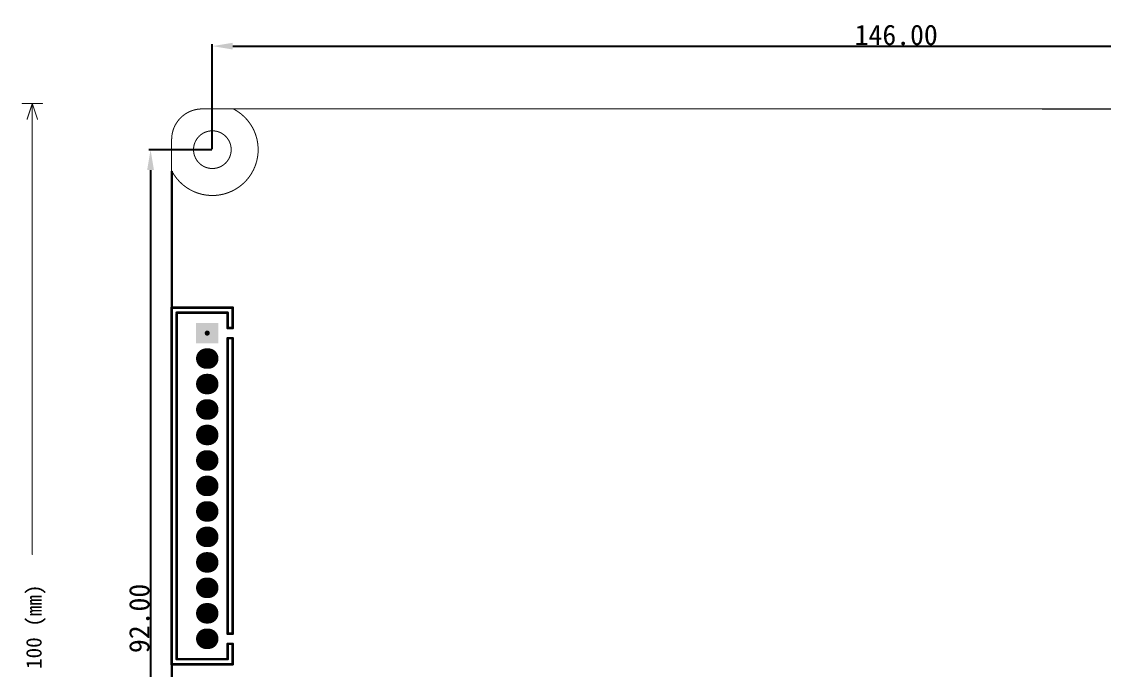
# Model space of a CAD drawing. Extents: x 146 to 716, y -182 to 207.
# Drawn here: x 250.1 to 356.3, y 35.8 to 99.4 of the extents above; entities that cross this region are included whole.
import ezdxf

# ---------------------------------------------------------------- set-up
doc = ezdxf.new("R2010")
doc.units = 0
doc.header["$MEASUREMENT"] = 0
doc.layers.get('0').update_dxf_attribs({"linetype": 'CONTINUOUS'})
doc.layers.get('Defpoints').update_dxf_attribs({"linetype": 'CONTINUOUS'})
for name, color, linetype in [('BOTTOMLAYER', 5, 'CONTINUOUS'), ('BOTTOMOVERLAY', 54, 'CONTINUOUS'), ('BOTTOMSOLDER', 6, 'CONTINUOUS'), ('KEEPOUTLAYER', 6, 'CONTINUOUS'), ('MULTILAYER', 9, 'CONTINUOUS'), ('TOPLAYER', 1, 'CONTINUOUS'), ('TOPOVERLAY', 2, 'CONTINUOUS'), ('TOPSOLDER', 216, 'CONTINUOUS')]:
    doc.layers.add(name, color=color, linetype=linetype)
doc.dimstyles.get("Standard").update_dxf_attribs({"dimtxt": 0.18, "dimasz": 0.18, "dimexe": 0.18, "dimexo": 0.0625, "dimgap": 0.09, "dimtad": 0, "dimtih": 1, "dimtoh": 1, "dimdec": 4, "dimzin": 0, "dimdsep": 46, "dimtxsty": 'Standard', "dimcen": 0.09, "dimadec": 0, "dimazin": 0, "dimtfac": 1, "dimtdec": 4, "dimtofl": 0, "dimtmove": 0, "dimatfit": 0, "dimfxl": 1, "dimtolj": 1, "dimtzin": 0, "dimarcsym": 0})

# ---------------------------------------------------------------- blocks, each defined once
blk = doc.blocks.new('*D35')
at = {"color": 3, "linetype": 'Continuous', "lineweight": -2, "transparency": 16777216}
for p, q in [((268.76, 86.84), (262.57, 86.84)), ((262.75, 84.84), (262.75, -3.16)), ((268.76, -5.16), (262.57, -5.16))]:
    blk.add_line(p, q, dxfattribs=at)
at = {"color": 3, "linetype": 'Continuous', "transparency": 16777216}
for points in [[(262.42, 84.84), (263.09, 84.84), (262.75, 86.84)], [(262.42, -3.16), (263.09, -3.16), (262.75, -5.16)]]:
    blk.add_solid(points, dxfattribs=at)
at = {"layer": 'Defpoints', "color": 0, "linetype": 'Continuous', "transparency": 16777216}
for p in [(268.82, 86.84), (262.75, -5.16), (268.82, -5.16)]:
    blk.add_point(p, dxfattribs=at)
at = {"color": 3, "linetype": 'Continuous', "transparency": 16777216, "insert": (261.66, 40.84), "char_height": 2, "attachment_point": 5, "rotation": 90}
blk.add_mtext('\\A1;92.00', dxfattribs=at)
blk = doc.blocks.new('*D36')
at = {"color": 3, "linetype": 'Continuous', "lineweight": -2, "transparency": 16777216}
for p, q in [((268.82, 86.9), (268.82, 97.18)), ((270.82, 97), (412.82, 97)), ((414.82, 86.9), (414.82, 97.18))]:
    blk.add_line(p, q, dxfattribs=at)
at = {"color": 3, "linetype": 'Continuous', "transparency": 16777216}
for points in [[(270.82, 97.33), (270.82, 96.67), (268.82, 97)], [(412.82, 97.33), (412.82, 96.67), (414.82, 97)]]:
    blk.add_solid(points, dxfattribs=at)
at = {"layer": 'Defpoints', "color": 0, "linetype": 'Continuous', "transparency": 16777216}
for p in [(414.82, 97), (268.82, 86.84), (414.82, 86.84)]:
    blk.add_point(p, dxfattribs=at)
at = {"color": 3, "linetype": 'Continuous', "transparency": 16777216, "insert": (336, 98.09), "char_height": 2, "attachment_point": 5}
blk.add_mtext('\\A1;146.00', dxfattribs=at)

msp = doc.modelspace()

# ---------------------------------------------------------------- linework, layer by layer
at = {"linetype": 'Continuous', "lineweight": 30}
msp.add_line((264.85178, 84.72726), (264.85178, 34.68361), dxfattribs=at)
at = {"layer": 'BOTTOMLAYER'}
for points, const_width in [([(268.19939, 68.84111, 1), (268.44939, 68.84111, 1)], 0.25), ([(267.77439, 66.34111, 1), (268.67439, 66.34111, 1)], 0.9), ([(267.97439, 66.34111, 1), (268.87439, 66.34111, 1)], 0.9), ([(267.99939, 66.84111, 1), (268.24939, 66.84111, 1)], 0.25), ([(267.77439, 63.84111, 1), (268.67439, 63.84111, 1)], 0.9), ([(267.97439, 63.84111, 1), (268.87439, 63.84111, 1)], 0.9), ([(268.19939, 63.84111, 1), (268.44939, 63.84111, 1)], 0.25), ([(267.77439, 61.34111, 1), (268.67439, 61.34111, 1)], 0.9), ([(267.97439, 61.34111, 1), (268.87439, 61.34111, 1)], 0.9), ([(268.19939, 61.34111, 1), (268.44939, 61.34111, 1)], 0.25), ([(267.77439, 58.84111, 1), (268.67439, 58.84111, 1)], 0.9), ([(267.97439, 58.84111, 1), (268.87439, 58.84111, 1)], 0.9), ([(268.19939, 58.84111, 1), (268.44939, 58.84111, 1)], 0.25), ([(267.77439, 56.34111, 1), (268.67439, 56.34111, 1)], 0.9), ([(267.97439, 56.34111, 1), (268.87439, 56.34111, 1)], 0.9), ([(267.77439, 53.84111, 1), (268.67439, 53.84111, 1)], 0.9), ([(267.97439, 53.84111, 1), (268.87439, 53.84111, 1)], 0.9), ([(267.77439, 51.34111, 1), (268.67439, 51.34111, 1)], 0.9), ([(267.97439, 51.34111, 1), (268.87439, 51.34111, 1)], 0.9), ([(268.19939, 51.34111, 1), (268.44939, 51.34111, 1)], 0.25), ([(267.77439, 48.84111, 1), (268.67439, 48.84111, 1)], 0.9), ([(267.97439, 48.84111, 1), (268.87439, 48.84111, 1)], 0.9), ([(268.19939, 48.84111, 1), (268.44939, 48.84111, 1)], 0.25), ([(268.69939, 48.84111, 1), (268.94939, 48.84111, 1)], 0.25), ([(268.69939, 48.84111, 1), (268.94939, 48.84111, 1)], 0.25), ([(267.77439, 46.34111, 1), (268.67439, 46.34111, 1)], 0.9), ([(267.97439, 46.34111, 1), (268.87439, 46.34111, 1)], 0.9), ([(268.19939, 46.34111, 1), (268.44939, 46.34111, 1)], 0.25), ([(268.99939, 46.34111, 1), (269.24939, 46.34111, 1)], 0.25), ([(268.99939, 46.34111, 1), (269.24939, 46.34111, 1)], 0.25), ([(267.77439, 43.84111, 1), (268.67439, 43.84111, 1)], 0.9), ([(267.97439, 43.84111, 1), (268.87439, 43.84111, 1)], 0.9), ([(268.19939, 43.84111, 1), (268.44939, 43.84111, 1)], 0.25), ([(268.79939, 43.84111, 1), (269.04939, 43.84111, 1)], 0.25), ([(268.79939, 43.84111, 1), (269.04939, 43.84111, 1)], 0.25), ([(267.77439, 41.34111, 1), (268.67439, 41.34111, 1)], 0.9), ([(267.97439, 41.34111, 1), (268.87439, 41.34111, 1)], 0.9), ([(267.77439, 38.84111, 1), (268.67439, 38.84111, 1)], 0.9), ([(267.97439, 38.84111, 1), (268.87439, 38.84111, 1)], 0.9)]:
    msp.add_lwpolyline(points, format="xyb", close=True, dxfattribs=dict(at, const_width=const_width))
for points, const_width in [([(268.42439, 66.34111), (268.22439, 66.34111)], 1.8), ([(268.42439, 63.84111), (268.22439, 63.84111)], 1.8), ([(268.42439, 61.34111), (268.22439, 61.34111)], 1.8), ([(268.42439, 58.84111), (268.22439, 58.84111)], 1.8), ([(268.42439, 56.34111), (268.22439, 56.34111)], 1.8), ([(268.42439, 53.84111), (268.22439, 53.84111)], 1.8), ([(268.42439, 51.34111), (268.22439, 51.34111)], 1.8), ([(268.42439, 48.84111), (268.22439, 48.84111)], 1.8), ([(268.32439, 48.84111), (268.82439, 48.84111)], 0.5), ([(268.42439, 46.34111), (268.22439, 46.34111)], 1.8), ([(268.32439, 46.34111), (269.12439, 46.34111)], 0.5), ([(268.42439, 43.84111), (268.22439, 43.84111)], 1.8), ([(268.32439, 43.84111), (268.92439, 43.84111)], 0.5), ([(268.42439, 41.34111), (268.22439, 41.34111)], 1.8), ([(268.42439, 38.84111), (268.22439, 38.84111)], 1.8)]:
    msp.add_lwpolyline(points, dxfattribs=dict(at, const_width=const_width))
msp.add_solid([(267.32439, 69.74111), (267.32439, 67.94111), (269.32439, 69.74111), (269.32439, 67.94111)], dxfattribs=at)
at = {"layer": 'BOTTOMOVERLAY'}
for points, const_width in [([(344.79939, 90.84111, 1), (344.84939, 90.84111, 1)], 0.05), ([(264.76189, 71.34111, 1), (264.88689, 71.34111, 1)], 0.125), ([(264.76189, 71.24611, 1), (264.88689, 71.24611, 1)], 0.125), ([(270.76189, 71.34111, 1), (270.88689, 71.34111, 1)], 0.125), ([(270.76189, 71.34111, 1), (270.88689, 71.34111, 1)], 0.125), ([(265.26189, 70.84111, 1), (265.38689, 70.84111, 1)], 0.125), ([(265.26189, 70.74611, 1), (265.38689, 70.74611, 1)], 0.125), ([(270.26189, 70.84111, 1), (270.38689, 70.84111, 1)], 0.125), ([(270.26189, 70.84111, 1), (270.38689, 70.84111, 1)], 0.125), ([(270.26189, 69.34111, 1), (270.38689, 69.34111, 1)], 0.125), ([(270.26189, 69.34111, 1), (270.38689, 69.34111, 1)], 0.125), ([(270.76189, 69.34111, 1), (270.88689, 69.34111, 1)], 0.125), ([(270.76189, 69.34111, 1), (270.88689, 69.34111, 1)], 0.125), ([(270.26189, 68.34111, 1), (270.38689, 68.34111, 1)], 0.125), ([(270.26189, 68.34111, 1), (270.38689, 68.34111, 1)], 0.125), ([(270.76189, 68.34111, 1), (270.88689, 68.34111, 1)], 0.125), ([(270.76189, 68.34111, 1), (270.88689, 68.34111, 1)], 0.125), ([(270.26189, 39.34111, 1), (270.38689, 39.34111, 1)], 0.125), ([(270.26189, 39.34111, 1), (270.38689, 39.34111, 1)], 0.125), ([(270.76189, 39.34111, 1), (270.88689, 39.34111, 1)], 0.125), ([(270.76189, 39.34111, 1), (270.88689, 39.34111, 1)], 0.125), ([(270.26189, 38.34111, 1), (270.38689, 38.34111, 1)], 0.125), ([(270.26189, 38.34111, 1), (270.38689, 38.34111, 1)], 0.125), ([(270.76189, 38.34111, 1), (270.88689, 38.34111, 1)], 0.125), ([(270.76189, 38.34111, 1), (270.88689, 38.34111, 1)], 0.125), ([(264.76189, 36.34111, 1), (264.88689, 36.34111, 1)], 0.125), ([(264.76189, 36.34111, 1), (264.88689, 36.34111, 1)], 0.125), ([(265.26189, 36.84111, 1), (265.38689, 36.84111, 1)], 0.125), ([(265.26189, 36.84111, 1), (265.38689, 36.84111, 1)], 0.125), ([(270.26189, 36.84111, 1), (270.38689, 36.84111, 1)], 0.125), ([(270.26189, 36.84111, 1), (270.38689, 36.84111, 1)], 0.125), ([(270.76189, 36.34111, 1), (270.88689, 36.34111, 1)], 0.125), ([(270.76189, 36.34111, 1), (270.88689, 36.34111, 1)], 0.125)]:
    msp.add_lwpolyline(points, format="xyb", close=True, dxfattribs=dict(at, const_width=const_width))
at = {"layer": 'BOTTOMOVERLAY', "const_width": 0.25}
for points in [[(264.82439, 71.34111), (270.82439, 71.34111)], [(264.82439, 36.34111), (264.82439, 71.24611)], [(270.82439, 69.34111), (270.82439, 71.34111)], [(265.32439, 70.84111), (270.32439, 70.84111)], [(265.32439, 36.84111), (265.32439, 70.74611)], [(270.32439, 69.34111), (270.32439, 70.84111)], [(270.32439, 69.34111), (270.82439, 69.34111)], [(270.32439, 39.34111), (270.32439, 68.34111)], [(270.32439, 68.34111), (270.82439, 68.34111)], [(270.82439, 39.34111), (270.82439, 68.34111)], [(270.32439, 39.34111), (270.82439, 39.34111)], [(270.32439, 36.84111), (270.32439, 38.34111)], [(270.32439, 38.34111), (270.82439, 38.34111)], [(270.82439, 36.34111), (270.82439, 38.34111)], [(264.82439, 36.34111), (270.82439, 36.34111)], [(265.32439, 36.84111), (270.32439, 36.84111)]]:
    msp.add_lwpolyline(points, dxfattribs=at)
at = {"layer": 'BOTTOMSOLDER', "const_width": 2.0032}
for points in [[(268.42439, 66.34111), (268.22439, 66.34111)], [(268.42439, 63.84111), (268.22439, 63.84111)], [(268.42439, 61.34111), (268.22439, 61.34111)], [(268.42439, 58.84111), (268.22439, 58.84111)], [(268.42439, 56.34111), (268.22439, 56.34111)], [(268.42439, 53.84111), (268.22439, 53.84111)], [(268.42439, 51.34111), (268.22439, 51.34111)], [(268.42439, 48.84111), (268.22439, 48.84111)], [(268.42439, 46.34111), (268.22439, 46.34111)], [(268.42439, 43.84111), (268.22439, 43.84111)], [(268.42439, 41.34111), (268.22439, 41.34111)], [(268.42439, 38.84111), (268.22439, 38.84111)]]:
    msp.add_lwpolyline(points, dxfattribs=at)
at = {"layer": 'BOTTOMSOLDER', "const_width": 1.0016}
for points in [[(267.72359, 66.34111, 1), (268.72519, 66.34111, 1)], [(267.92359, 66.34111, 1), (268.92519, 66.34111, 1)], [(267.72359, 63.84111, 1), (268.72519, 63.84111, 1)], [(267.92359, 63.84111, 1), (268.92519, 63.84111, 1)], [(267.72359, 61.34111, 1), (268.72519, 61.34111, 1)], [(267.92359, 61.34111, 1), (268.92519, 61.34111, 1)], [(267.72359, 58.84111, 1), (268.72519, 58.84111, 1)], [(267.92359, 58.84111, 1), (268.92519, 58.84111, 1)], [(267.72359, 56.34111, 1), (268.72519, 56.34111, 1)], [(267.92359, 56.34111, 1), (268.92519, 56.34111, 1)], [(267.72359, 53.84111, 1), (268.72519, 53.84111, 1)], [(267.92359, 53.84111, 1), (268.92519, 53.84111, 1)], [(267.72359, 51.34111, 1), (268.72519, 51.34111, 1)], [(267.92359, 51.34111, 1), (268.92519, 51.34111, 1)], [(267.72359, 48.84111, 1), (268.72519, 48.84111, 1)], [(267.92359, 48.84111, 1), (268.92519, 48.84111, 1)], [(267.72359, 46.34111, 1), (268.72519, 46.34111, 1)], [(267.92359, 46.34111, 1), (268.92519, 46.34111, 1)], [(267.72359, 43.84111, 1), (268.72519, 43.84111, 1)], [(267.92359, 43.84111, 1), (268.92519, 43.84111, 1)], [(267.72359, 41.34111, 1), (268.72519, 41.34111, 1)], [(267.92359, 41.34111, 1), (268.92519, 41.34111, 1)], [(267.72359, 38.84111, 1), (268.72519, 38.84111, 1)], [(267.92359, 38.84111, 1), (268.92519, 38.84111, 1)]]:
    msp.add_lwpolyline(points, format="xyb", close=True, dxfattribs=at)
at = {"layer": 'BOTTOMSOLDER'}
msp.add_solid([(267.22279, 69.84271), (267.22279, 67.83951), (269.42599, 69.84271), (269.42599, 67.83951)], dxfattribs=at)
at = {"layer": 'KEEPOUTLAYER', "const_width": 0.1}
for points in [[(250.13954, 91.36008), (252.13954, 91.36008)], [(250.63154, 89.83608), (251.13954, 91.36008)], [(251.13954, 91.36008), (251.64754, 89.83608)], [(251.13954, 47.09635), (251.13954, 91.36008)], [(267.82439, 90.84111), (611.79317, 90.80342)], [(264.82439, -6.15889), (264.82439, 87.84111)]]:
    msp.add_lwpolyline(points, dxfattribs=at)
at = {"layer": 'KEEPOUTLAYER'}
for points, const_width in [([(250.11454, 91.36008, 1), (250.16454, 91.36008, 1)], 0.05), ([(251.11454, 91.36008, 1), (251.16454, 91.36008, 1)], 0.05), ([(251.11454, 91.36008, 1), (251.16454, 91.36008, 1)], 0.05), ([(251.11454, 91.36008, 1), (251.16454, 91.36008, 1)], 0.05), ([(252.11454, 91.36008, 1), (252.16454, 91.36008, 1)], 0.05), ([(267.79939, 90.84111, 1), (267.84939, 90.84111, 1)], 0.05), ([(267.79939, 90.84111, 1), (267.84939, 90.84111, 1)], 0.05), ([(250.60654, 89.83608, 1), (250.65654, 89.83608, 1)], 0.05), ([(251.62254, 89.83608, 1), (251.67254, 89.83608, 1)], 0.05), ([(270.67439, 86.84111, 1), (266.97439, 86.84111, 1)], 0.1), ([(264.79939, 87.84111, 1), (264.84939, 87.84111, 1)], 0.05), ([(264.79939, 87.84111, 1), (264.84939, 87.84111, 1)], 0.05), ([(266.94939, 86.84111, 1), (266.99939, 86.84111, 1)], 0.05), ([(264.81508, 84.74939, 1), (264.86508, 84.74939, 1)], 0.05), ([(251.11454, 47.09635, 1), (251.16454, 47.09635, 1)], 0.05)]:
    msp.add_lwpolyline(points, format="xyb", close=True, dxfattribs=dict(at, const_width=const_width))
at = {"layer": 'KEEPOUTLAYER', "const_width": 0.1}
for points in [[(264.82439, 87.84111, -0.414213562), (267.82439, 90.84111)], [(270.91611, 90.82542, -1.358872915), (264.84008, 84.74939)]]:
    msp.add_lwpolyline(points, format="xyb", dxfattribs=at)
at = {"layer": 'MULTILAYER', "const_width": 1.8}
for points in [[(268.42439, 66.34111), (268.22439, 66.34111)], [(268.42439, 63.84111), (268.22439, 63.84111)], [(268.42439, 61.34111), (268.22439, 61.34111)], [(268.42439, 58.84111), (268.22439, 58.84111)], [(268.42439, 56.34111), (268.22439, 56.34111)], [(268.42439, 53.84111), (268.22439, 53.84111)], [(268.42439, 51.34111), (268.22439, 51.34111)], [(268.42439, 48.84111), (268.22439, 48.84111)], [(268.42439, 46.34111), (268.22439, 46.34111)], [(268.42439, 43.84111), (268.22439, 43.84111)], [(268.42439, 41.34111), (268.22439, 41.34111)], [(268.42439, 38.84111), (268.22439, 38.84111)]]:
    msp.add_lwpolyline(points, dxfattribs=at)
at = {"layer": 'MULTILAYER', "const_width": 0.9}
for points in [[(267.77439, 66.34111, 1), (268.67439, 66.34111, 1)], [(267.97439, 66.34111, 1), (268.87439, 66.34111, 1)], [(267.77439, 63.84111, 1), (268.67439, 63.84111, 1)], [(267.97439, 63.84111, 1), (268.87439, 63.84111, 1)], [(267.77439, 61.34111, 1), (268.67439, 61.34111, 1)], [(267.97439, 61.34111, 1), (268.87439, 61.34111, 1)], [(267.77439, 58.84111, 1), (268.67439, 58.84111, 1)], [(267.97439, 58.84111, 1), (268.87439, 58.84111, 1)], [(267.77439, 56.34111, 1), (268.67439, 56.34111, 1)], [(267.97439, 56.34111, 1), (268.87439, 56.34111, 1)], [(267.77439, 53.84111, 1), (268.67439, 53.84111, 1)], [(267.97439, 53.84111, 1), (268.87439, 53.84111, 1)], [(267.77439, 51.34111, 1), (268.67439, 51.34111, 1)], [(267.97439, 51.34111, 1), (268.87439, 51.34111, 1)], [(267.77439, 48.84111, 1), (268.67439, 48.84111, 1)], [(267.97439, 48.84111, 1), (268.87439, 48.84111, 1)], [(267.77439, 46.34111, 1), (268.67439, 46.34111, 1)], [(267.97439, 46.34111, 1), (268.87439, 46.34111, 1)], [(267.77439, 43.84111, 1), (268.67439, 43.84111, 1)], [(267.97439, 43.84111, 1), (268.87439, 43.84111, 1)], [(267.77439, 41.34111, 1), (268.67439, 41.34111, 1)], [(267.97439, 41.34111, 1), (268.87439, 41.34111, 1)], [(267.77439, 38.84111, 1), (268.67439, 38.84111, 1)], [(267.97439, 38.84111, 1), (268.87439, 38.84111, 1)]]:
    msp.add_lwpolyline(points, format="xyb", close=True, dxfattribs=at)
at = {"layer": 'MULTILAYER'}
msp.add_solid([(267.32439, 69.74111), (267.32439, 67.94111), (269.32439, 69.74111), (269.32439, 67.94111)], dxfattribs=at)
at = {"layer": 'TOPLAYER', "const_width": 1.8}
for points in [[(268.42439, 66.34111), (268.22439, 66.34111)], [(268.42439, 63.84111), (268.22439, 63.84111)], [(268.42439, 61.34111), (268.22439, 61.34111)], [(268.42439, 58.84111), (268.22439, 58.84111)], [(268.42439, 56.34111), (268.22439, 56.34111)], [(268.42439, 53.84111), (268.22439, 53.84111)], [(268.42439, 51.34111), (268.22439, 51.34111)], [(268.42439, 48.84111), (268.22439, 48.84111)], [(268.42439, 46.34111), (268.22439, 46.34111)], [(268.42439, 43.84111), (268.22439, 43.84111)], [(268.42439, 41.34111), (268.22439, 41.34111)], [(268.42439, 38.84111), (268.22439, 38.84111)]]:
    msp.add_lwpolyline(points, dxfattribs=at)
at = {"layer": 'TOPLAYER'}
for points, const_width in [([(267.77439, 66.34111, 1), (268.67439, 66.34111, 1)], 0.9), ([(267.97439, 66.34111, 1), (268.87439, 66.34111, 1)], 0.9), ([(267.77439, 63.84111, 1), (268.67439, 63.84111, 1)], 0.9), ([(267.97439, 63.84111, 1), (268.87439, 63.84111, 1)], 0.9), ([(267.77439, 61.34111, 1), (268.67439, 61.34111, 1)], 0.9), ([(267.97439, 61.34111, 1), (268.87439, 61.34111, 1)], 0.9), ([(267.77439, 58.84111, 1), (268.67439, 58.84111, 1)], 0.9), ([(267.97439, 58.84111, 1), (268.87439, 58.84111, 1)], 0.9), ([(267.77439, 56.34111, 1), (268.67439, 56.34111, 1)], 0.9), ([(267.97439, 56.34111, 1), (268.87439, 56.34111, 1)], 0.9), ([(268.19939, 56.34111, 1), (268.44939, 56.34111, 1)], 0.25), ([(267.77439, 53.84111, 1), (268.67439, 53.84111, 1)], 0.9), ([(267.97439, 53.84111, 1), (268.87439, 53.84111, 1)], 0.9), ([(268.19939, 53.84111, 1), (268.44939, 53.84111, 1)], 0.25), ([(267.77439, 51.34111, 1), (268.67439, 51.34111, 1)], 0.9), ([(267.97439, 51.34111, 1), (268.87439, 51.34111, 1)], 0.9), ([(267.77439, 48.84111, 1), (268.67439, 48.84111, 1)], 0.9), ([(267.97439, 48.84111, 1), (268.87439, 48.84111, 1)], 0.9), ([(267.77439, 46.34111, 1), (268.67439, 46.34111, 1)], 0.9), ([(267.97439, 46.34111, 1), (268.87439, 46.34111, 1)], 0.9), ([(267.77439, 43.84111, 1), (268.67439, 43.84111, 1)], 0.9), ([(267.97439, 43.84111, 1), (268.87439, 43.84111, 1)], 0.9), ([(267.77439, 41.34111, 1), (268.67439, 41.34111, 1)], 0.9), ([(267.97439, 41.34111, 1), (268.87439, 41.34111, 1)], 0.9), ([(268.19939, 41.34111, 1), (268.44939, 41.34111, 1)], 0.25), ([(267.77439, 38.84111, 1), (268.67439, 38.84111, 1)], 0.9), ([(267.97439, 38.84111, 1), (268.87439, 38.84111, 1)], 0.9)]:
    msp.add_lwpolyline(points, format="xyb", close=True, dxfattribs=dict(at, const_width=const_width))
msp.add_solid([(267.32439, 69.74111), (267.32439, 67.94111), (269.32439, 69.74111), (269.32439, 67.94111)], dxfattribs=at)
at = {"layer": 'TOPOVERLAY', "const_width": 0.1}
msp.add_lwpolyline([(270.91614, 90.82541, -1.358860869), (264.8401, 84.74936)], format="xyb", dxfattribs=at)
at = {"layer": 'TOPOVERLAY', "const_width": 0.05}
msp.add_lwpolyline([(264.8151, 84.74936, 1), (264.8651, 84.74936, 1)], format="xyb", close=True, dxfattribs=at)
at = {"layer": 'TOPSOLDER', "const_width": 2.0032}
for points in [[(268.42439, 66.34111), (268.22439, 66.34111)], [(268.42439, 63.84111), (268.22439, 63.84111)], [(268.42439, 61.34111), (268.22439, 61.34111)], [(268.42439, 58.84111), (268.22439, 58.84111)], [(268.42439, 56.34111), (268.22439, 56.34111)], [(268.42439, 53.84111), (268.22439, 53.84111)], [(268.42439, 51.34111), (268.22439, 51.34111)], [(268.42439, 48.84111), (268.22439, 48.84111)], [(268.42439, 46.34111), (268.22439, 46.34111)], [(268.42439, 43.84111), (268.22439, 43.84111)], [(268.42439, 41.34111), (268.22439, 41.34111)], [(268.42439, 38.84111), (268.22439, 38.84111)]]:
    msp.add_lwpolyline(points, dxfattribs=at)
at = {"layer": 'TOPSOLDER', "const_width": 1.0016}
for points in [[(267.72359, 66.34111, 1), (268.72519, 66.34111, 1)], [(267.92359, 66.34111, 1), (268.92519, 66.34111, 1)], [(267.72359, 63.84111, 1), (268.72519, 63.84111, 1)], [(267.92359, 63.84111, 1), (268.92519, 63.84111, 1)], [(267.72359, 61.34111, 1), (268.72519, 61.34111, 1)], [(267.92359, 61.34111, 1), (268.92519, 61.34111, 1)], [(267.72359, 58.84111, 1), (268.72519, 58.84111, 1)], [(267.92359, 58.84111, 1), (268.92519, 58.84111, 1)], [(267.72359, 56.34111, 1), (268.72519, 56.34111, 1)], [(267.92359, 56.34111, 1), (268.92519, 56.34111, 1)], [(267.72359, 53.84111, 1), (268.72519, 53.84111, 1)], [(267.92359, 53.84111, 1), (268.92519, 53.84111, 1)], [(267.72359, 51.34111, 1), (268.72519, 51.34111, 1)], [(267.92359, 51.34111, 1), (268.92519, 51.34111, 1)], [(267.72359, 48.84111, 1), (268.72519, 48.84111, 1)], [(267.92359, 48.84111, 1), (268.92519, 48.84111, 1)], [(267.72359, 46.34111, 1), (268.72519, 46.34111, 1)], [(267.92359, 46.34111, 1), (268.92519, 46.34111, 1)], [(267.72359, 43.84111, 1), (268.72519, 43.84111, 1)], [(267.92359, 43.84111, 1), (268.92519, 43.84111, 1)], [(267.72359, 41.34111, 1), (268.72519, 41.34111, 1)], [(267.92359, 41.34111, 1), (268.92519, 41.34111, 1)], [(267.72359, 38.84111, 1), (268.72519, 38.84111, 1)], [(267.92359, 38.84111, 1), (268.92519, 38.84111, 1)]]:
    msp.add_lwpolyline(points, format="xyb", close=True, dxfattribs=at)
at = {"layer": 'TOPSOLDER'}
msp.add_solid([(267.22279, 69.84271), (267.22279, 67.83951), (269.42599, 69.84271), (269.42599, 67.83951)], dxfattribs=at)

# ---------------------------------------------------------------- texts
at = {"layer": 'KEEPOUTLAYER'}
msp.add_text('100 (mm)', height=1.524, rotation=90, dxfattribs=at).set_placement((252.05129, 35.87781))

# ---------------------------------------------------------------- dimensions: what is measured, and where the dimension line sits
at = {"linetype": 'Continuous'}
dim = msp.add_linear_dim(base=(414.82439, 97), p1=(268.82439, 86.84111), p2=(414.82439, 86.84111), dimstyle='Standard', override={"dimtxt": 2, "dimasz": 2, "dimtad": 1, "dimtih": 0, "dimtoh": 0, "dimdec": 2, "dimclrd": 3, "dimclre": 3, "dimclrt": 3, "dimtdec": 2, "dimatfit": 3, "dimarcsym": 1}, dxfattribs=at)
dim.commit()
dim.dimension.update_dxf_attribs({"geometry": '*D36', "text_midpoint": (336, 97), "dimtype": 160})
dim = msp.add_linear_dim(base=(262.75436, -5.15889), p1=(268.82439, 86.84111), p2=(268.82439, -5.15889), angle=90, dimstyle='Standard', override={"dimtxt": 2, "dimasz": 2, "dimtad": 1, "dimtih": 0, "dimtoh": 0, "dimdec": 2, "dimclrd": 3, "dimclre": 3, "dimclrt": 3, "dimtdec": 2, "dimatfit": 3, "dimarcsym": 1}, dxfattribs=at)
dim.commit()
dim.dimension.update_dxf_attribs({"geometry": '*D35', "text_midpoint": (261.66436, 40.84111)})

doc.saveas('drawing.dxf')
